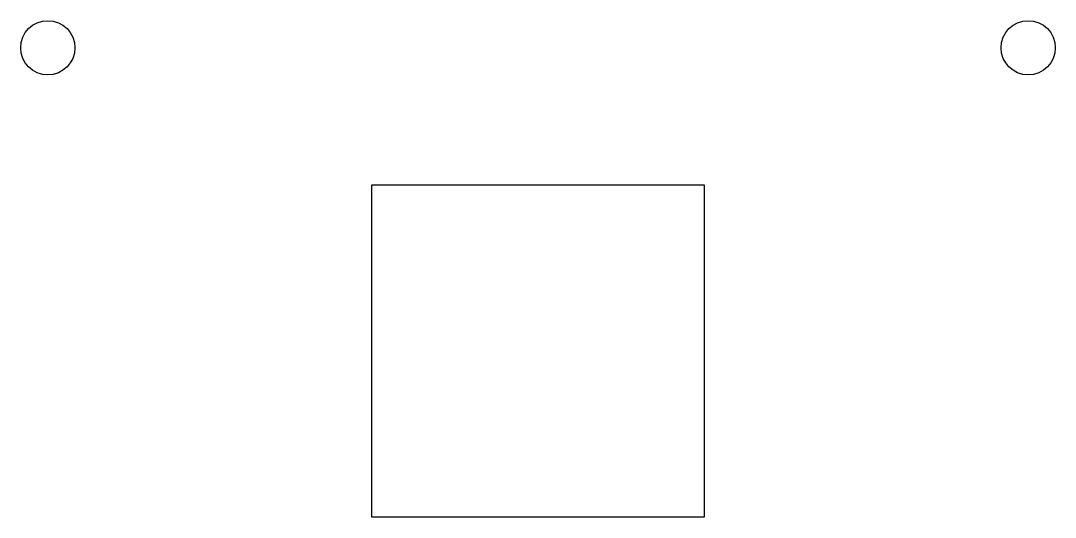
# Model space of a CAD drawing. Header units: millimetres. Extents: x 924.1 to 983.2, y 557.3 to 585.7.
import ezdxf

# ---------------------------------------------------------------- set-up
doc = ezdxf.new("R2010")
doc.units = ezdxf.units.MM
doc.layers.add('Layer_0', color=7, linetype='CONTINUOUS')

msp = doc.modelspace()

# ---------------------------------------------------------------- linework, layer by layer
at = {"layer": '', "color": 7, "linetype": 'Continuous'}
msp.add_lwpolyline([(944.16162, 576.32825), (963.16162, 576.32825), (963.16162, 557.32825), (944.16162, 557.32825), (944.16162, 576.32825)], close=True, dxfattribs=at)
at = {"layer": 'Layer_0', "color": 7, "linetype": 'Continuous'}
for centre in [(925.66162, 584.15729), (981.66162, 584.15729)]:
    msp.add_circle(centre, 1.55, dxfattribs=at)

doc.saveas('drawing.dxf')
